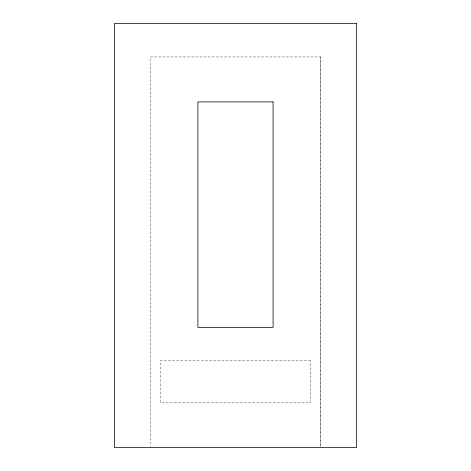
<?xml version="1.0" encoding="UTF-8"?>
<svg xmlns="http://www.w3.org/2000/svg" width="471" height="471" viewBox="0 0 471 471"><rect width="100%" height="100%" fill="white"/><g stroke="black" fill="none" stroke-linecap="round" stroke-linejoin="round"><path stroke-width="0.35" stroke-dasharray="2.35 1.77" d="M320.716 56.956L320.716 446.714L320.716 56.956L150.284 56.956L150.284 446.714M310.66 360.768L160.34 360.768L160.34 402.528L310.66 402.528L310.66 360.768"/><path stroke-width="0.71" d="M356.594 23.55L114.406 23.55L114.406 447.45L356.594 447.45L356.594 23.55M273.08 101.877L197.92 101.877L197.92 327.363L273.08 327.363L273.08 101.877"/></g></svg>
